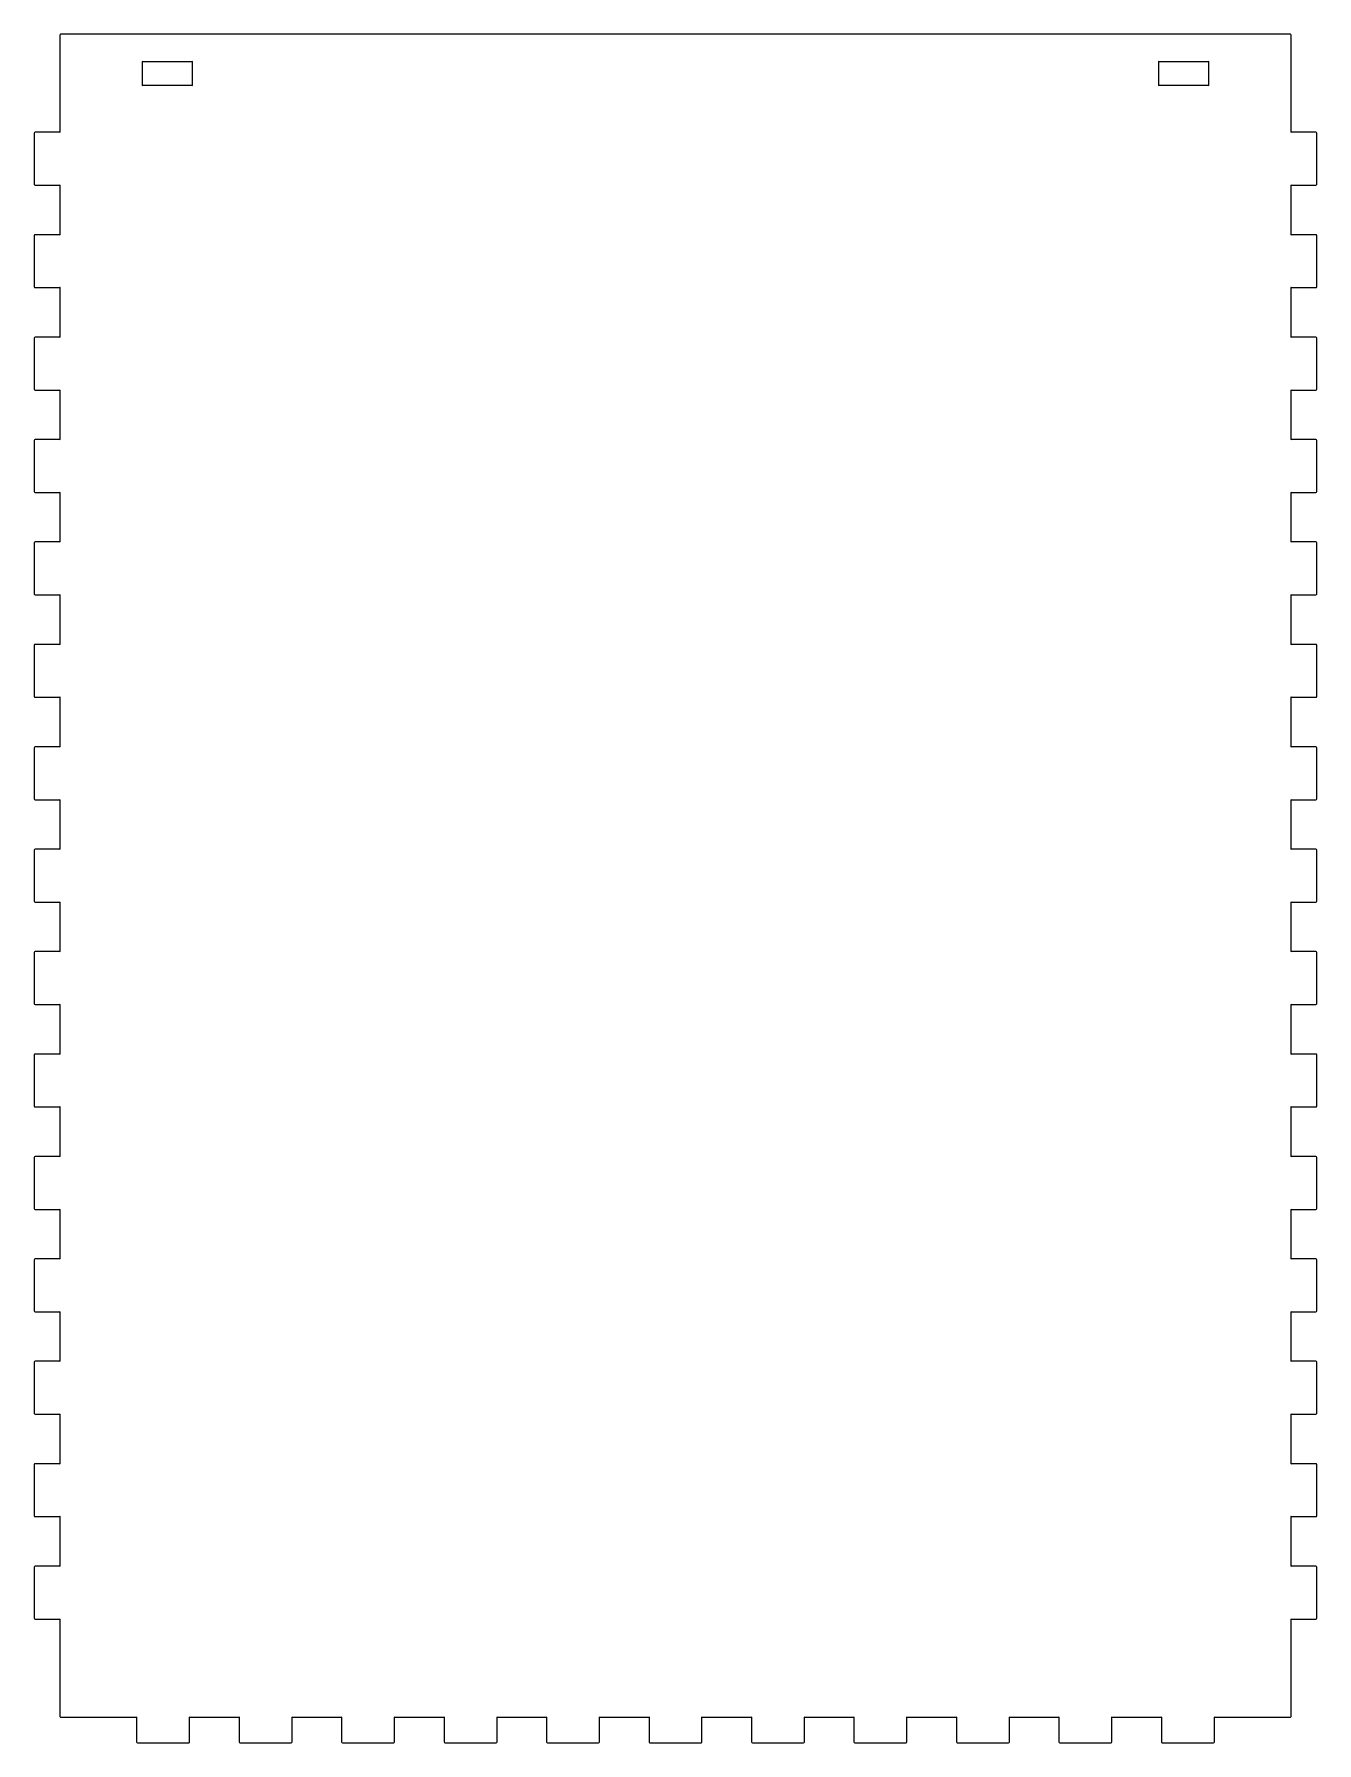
# Model space of a CAD drawing. Extents: x -122 to 332, y -236 to 521.
# Drawn here: x 181.6 to 331.8, y -10.4 to 189.8 of the extents above; entities that cross this region are included whole.
import ezdxf

# ---------------------------------------------------------------- set-up
doc = ezdxf.new("R2010")
doc.units = 0
doc.layers.add('Layer_1', color=7, linetype='CONTINUOUS')

msp = doc.modelspace()

# ---------------------------------------------------------------- linework, layer by layer
at = {"layer": 'Layer_1', "color": 7}
for p, q in [((184.58333, 189.73333), (184.58333, 178.33333)), ((328.68333, 189.83333), (184.68333, 189.83333)), ((328.78333, 178.33333), (328.78333, 189.73333)), ((194.28333, 183.83333), (194.28333, 186.63333)), ((194.28333, 186.63333), (200.08333, 186.63333)), ((200.08333, 186.63333), (200.08333, 183.83333)), ((313.28333, 183.83333), (313.28333, 186.63333)), ((313.28333, 186.63333), (316.18333, 186.63333)), ((316.18333, 186.63333), (319.08333, 186.63333)), ((319.08333, 186.63333), (319.08333, 183.83333)), ((197.18333, 183.83333), (194.28333, 183.83333)), ((200.08333, 183.83333), (197.18333, 183.83333)), ((319.08333, 183.83333), (313.28333, 183.83333)), ((181.58333, 178.23333), (181.58333, 172.23333)), ((184.58333, 178.33333), (181.68333, 178.33333)), ((331.68333, 178.33333), (328.78333, 178.33333)), ((331.78333, 172.23333), (331.78333, 178.23333)), ((181.68333, 172.13333), (184.58333, 172.13333)), ((184.58333, 172.13333), (184.58333, 166.33333)), ((328.78333, 166.33333), (328.78333, 172.13333)), ((328.78333, 172.13333), (331.68333, 172.13333)), ((181.58333, 166.23333), (181.58333, 160.23333)), ((184.58333, 166.33333), (181.68333, 166.33333)), ((331.68333, 166.33333), (328.78333, 166.33333)), ((331.78333, 160.23333), (331.78333, 166.23333)), ((181.68333, 160.13333), (184.58333, 160.13333)), ((184.58333, 160.13333), (184.58333, 154.33333)), ((328.78333, 154.33333), (328.78333, 160.13333)), ((328.78333, 160.13333), (331.68333, 160.13333)), ((181.58333, 154.23333), (181.58333, 148.23333)), ((184.58333, 154.33333), (181.68333, 154.33333)), ((331.68333, 154.33333), (328.78333, 154.33333)), ((331.78333, 148.23333), (331.78333, 154.23333)), ((181.68333, 148.13333), (184.58333, 148.13333)), ((184.58333, 148.13333), (184.58333, 142.33333)), ((328.78333, 142.33333), (328.78333, 148.13333)), ((328.78333, 148.13333), (331.68333, 148.13333)), ((181.58333, 142.23333), (181.58333, 136.23333)), ((184.58333, 142.33333), (181.68333, 142.33333)), ((331.68333, 142.33333), (328.78333, 142.33333)), ((331.78333, 136.23333), (331.78333, 142.23333)), ((181.68333, 136.13333), (184.58333, 136.13333)), ((184.58333, 136.13333), (184.58333, 130.33333)), ((328.78333, 130.33333), (328.78333, 136.13333)), ((328.78333, 136.13333), (331.68333, 136.13333)), ((181.58333, 130.23333), (181.58333, 124.23333)), ((184.58333, 130.33333), (181.68333, 130.33333)), ((331.68333, 130.33333), (328.78333, 130.33333)), ((331.78333, 124.23333), (331.78333, 130.23333)), ((181.68333, 124.13333), (184.58333, 124.13333)), ((184.58333, 124.13333), (184.58333, 118.33333)), ((328.78333, 118.33333), (328.78333, 124.13333)), ((328.78333, 124.13333), (331.68333, 124.13333)), ((181.58333, 118.23333), (181.58333, 112.23333)), ((184.58333, 118.33333), (181.68333, 118.33333)), ((331.68333, 118.33333), (328.78333, 118.33333)), ((331.78333, 112.23333), (331.78333, 118.23333)), ((181.68333, 112.13333), (184.58333, 112.13333)), ((184.58333, 112.13333), (184.58333, 106.33333)), ((328.78333, 106.33333), (328.78333, 112.13333)), ((328.78333, 112.13333), (331.68333, 112.13333)), ((181.58333, 106.23333), (181.58333, 100.23333)), ((184.58333, 106.33333), (181.68333, 106.33333)), ((331.68333, 106.33333), (328.78333, 106.33333)), ((331.78333, 100.23333), (331.78333, 106.23333)), ((181.68333, 100.13333), (184.58333, 100.13333)), ((184.58333, 100.13333), (184.58333, 94.33333)), ((328.78333, 94.33333), (328.78333, 100.13333)), ((328.78333, 100.13333), (331.68333, 100.13333)), ((181.58333, 94.23333), (181.58333, 88.23333)), ((184.58333, 94.33333), (181.68333, 94.33333)), ((331.68333, 94.33333), (328.78333, 94.33333)), ((331.78333, 88.23333), (331.78333, 94.23333)), ((181.68333, 88.13333), (184.58333, 88.13333)), ((184.58333, 88.13333), (184.58333, 82.33333)), ((328.78333, 82.33333), (328.78333, 88.13333)), ((328.78333, 88.13333), (331.68333, 88.13333)), ((181.58333, 82.23333), (181.58333, 76.23333)), ((184.58333, 82.33333), (181.68333, 82.33333)), ((331.68333, 82.33333), (328.78333, 82.33333)), ((331.78333, 76.23333), (331.78333, 82.23333)), ((181.68333, 76.13333), (184.58333, 76.13333)), ((184.58333, 76.13333), (184.58333, 70.33333)), ((328.78333, 70.33333), (328.78333, 76.13333)), ((328.78333, 76.13333), (331.68333, 76.13333)), ((181.58333, 70.23333), (181.58333, 64.23333)), ((184.58333, 70.33333), (181.68333, 70.33333)), ((331.68333, 70.33333), (328.78333, 70.33333)), ((331.78333, 64.23333), (331.78333, 70.23333)), ((181.68333, 64.13333), (184.58333, 64.13333)), ((184.58333, 64.13333), (184.58333, 58.33333)), ((328.78333, 58.33333), (328.78333, 64.13333)), ((328.78333, 64.13333), (331.68333, 64.13333)), ((181.58333, 58.23333), (181.58333, 52.23333)), ((184.58333, 58.33333), (181.68333, 58.33333)), ((331.68333, 58.33333), (328.78333, 58.33333)), ((331.78333, 52.23333), (331.78333, 58.23333)), ((181.68333, 52.13333), (184.58333, 52.13333)), ((184.58333, 52.13333), (184.58333, 46.33333)), ((328.78333, 46.33333), (328.78333, 52.13333)), ((328.78333, 52.13333), (331.68333, 52.13333)), ((181.58333, 46.23333), (181.58333, 40.23333)), ((184.58333, 46.33333), (181.68333, 46.33333)), ((331.68333, 46.33333), (328.78333, 46.33333)), ((331.78333, 40.23333), (331.78333, 46.23333)), ((181.68333, 40.13333), (184.58333, 40.13333)), ((184.58333, 40.13333), (184.58333, 34.33333)), ((328.78333, 34.33333), (328.78333, 40.13333)), ((328.78333, 40.13333), (331.68333, 40.13333)), ((181.58333, 34.23333), (181.58333, 28.23333)), ((184.58333, 34.33333), (181.68333, 34.33333)), ((331.68333, 34.33333), (328.78333, 34.33333)), ((331.78333, 28.23333), (331.78333, 34.23333)), ((181.68333, 28.13333), (184.58333, 28.13333)), ((184.58333, 28.13333), (184.58333, 22.33333)), ((328.78333, 22.33333), (328.78333, 28.13333)), ((328.78333, 28.13333), (331.68333, 28.13333)), ((181.58333, 22.23333), (181.58333, 16.23333)), ((184.58333, 22.33333), (181.68333, 22.33333)), ((331.68333, 22.33333), (328.78333, 22.33333)), ((331.78333, 16.23333), (331.78333, 22.23333)), ((181.68333, 16.13333), (184.58333, 16.13333)), ((184.58333, 16.13333), (184.58333, 10.33333)), ((328.78333, 10.33333), (328.78333, 16.13333)), ((328.78333, 16.13333), (331.68333, 16.13333)), ((181.58333, 10.23333), (181.58333, 4.23333)), ((184.58333, 10.33333), (181.68333, 10.33333)), ((331.68333, 10.33333), (328.78333, 10.33333)), ((331.78333, 4.23333), (331.78333, 10.23333)), ((181.68333, 4.13333), (184.58333, 4.13333)), ((184.58333, 4.13333), (184.58333, -7.26667)), ((328.78333, -7.26667), (328.78333, 4.13333)), ((328.78333, 4.13333), (331.68333, 4.13333)), ((184.68333, -7.36667), (193.58333, -7.36667)), ((193.58333, -7.36667), (193.58333, -10.26667)), ((199.78333, -10.26667), (199.78333, -7.36667)), ((199.78333, -7.36667), (205.58333, -7.36667)), ((205.58333, -7.36667), (205.58333, -10.26667)), ((211.78333, -10.26667), (211.78333, -7.36667)), ((211.78333, -7.36667), (217.58333, -7.36667)), ((217.58333, -7.36667), (217.58333, -10.26667)), ((223.78333, -10.26667), (223.78333, -7.36667)), ((223.78333, -7.36667), (229.58333, -7.36667)), ((229.58333, -7.36667), (229.58333, -10.26667)), ((235.78333, -10.26667), (235.78333, -7.36667)), ((235.78333, -7.36667), (241.58333, -7.36667)), ((241.58333, -7.36667), (241.58333, -10.26667)), ((247.78333, -10.26667), (247.78333, -7.36667)), ((247.78333, -7.36667), (253.58333, -7.36667)), ((253.58333, -7.36667), (253.58333, -10.26667)), ((259.78333, -10.26667), (259.78333, -7.36667)), ((259.78333, -7.36667), (265.58333, -7.36667)), ((265.58333, -7.36667), (265.58333, -10.26667)), ((271.78333, -10.26667), (271.78333, -7.36667)), ((271.78333, -7.36667), (277.58333, -7.36667)), ((277.58333, -7.36667), (277.58333, -10.26667)), ((283.78333, -10.26667), (283.78333, -7.36667)), ((283.78333, -7.36667), (289.58333, -7.36667)), ((289.58333, -7.36667), (289.58333, -10.26667)), ((295.78333, -10.26667), (295.78333, -7.36667)), ((295.78333, -7.36667), (301.58333, -7.36667)), ((301.58333, -7.36667), (301.58333, -10.26667)), ((307.78333, -10.26667), (307.78333, -7.36667)), ((307.78333, -7.36667), (313.58333, -7.36667)), ((313.58333, -7.36667), (313.58333, -10.26667)), ((319.78333, -10.26667), (319.78333, -7.36667)), ((319.78333, -7.36667), (328.68333, -7.36667)), ((193.68333, -10.36667), (199.68333, -10.36667)), ((205.68333, -10.36667), (211.68333, -10.36667)), ((217.68333, -10.36667), (223.68333, -10.36667)), ((229.68333, -10.36667), (235.68333, -10.36667)), ((241.68333, -10.36667), (247.68333, -10.36667)), ((253.68333, -10.36667), (259.68333, -10.36667)), ((265.68333, -10.36667), (271.68333, -10.36667)), ((277.68333, -10.36667), (283.68333, -10.36667)), ((289.68333, -10.36667), (295.68333, -10.36667)), ((301.68333, -10.36667), (307.68333, -10.36667)), ((313.68333, -10.36667), (319.68333, -10.36667))]:
    msp.add_line(p, q, dxfattribs=at)
for points in [[(184.68333, 189.83333), (184.62833, 189.83333), (184.58333, 189.78833), (184.58333, 189.73333)], [(328.78333, 189.73333), (328.78333, 189.78833), (328.73833, 189.83333), (328.68333, 189.83333)], [(194.28333, 186.63333), (194.28333, 186.73333), (194.18333, 186.63333), (194.28333, 186.63333)], [(200.08333, 186.63333), (200.18333, 186.63333), (200.08333, 186.73333), (200.08333, 186.63333)], [(313.28333, 186.63333), (313.28333, 186.73333), (313.18333, 186.63333), (313.28333, 186.63333)], [(319.08333, 186.63333), (319.18333, 186.63333), (319.08333, 186.73333), (319.08333, 186.63333)], [(194.28333, 183.83333), (194.18333, 183.83333), (194.28333, 183.73333), (194.28333, 183.83333)], [(200.08333, 183.83333), (200.08333, 183.73333), (200.18333, 183.83333), (200.08333, 183.83333)], [(313.28333, 183.83333), (313.18333, 183.83333), (313.28333, 183.73333), (313.28333, 183.83333)], [(319.08333, 183.83333), (319.08333, 183.73333), (319.18333, 183.83333), (319.08333, 183.83333)], [(181.68333, 178.33333), (181.62833, 178.33333), (181.58333, 178.28833), (181.58333, 178.23333)], [(184.58333, 178.33333), (184.58333, 178.23333), (184.68333, 178.33333), (184.58333, 178.33333)], [(328.78333, 178.33333), (328.68333, 178.33333), (328.78333, 178.23333), (328.78333, 178.33333)], [(331.78333, 178.23333), (331.78333, 178.28833), (331.73833, 178.33333), (331.68333, 178.33333)], [(181.58333, 172.23333), (181.58333, 172.17833), (181.62833, 172.13333), (181.68333, 172.13333)], [(184.58333, 172.13333), (184.68333, 172.13333), (184.58333, 172.23333), (184.58333, 172.13333)], [(328.78333, 172.13333), (328.78333, 172.23333), (328.68333, 172.13333), (328.78333, 172.13333)], [(331.68333, 172.13333), (331.73833, 172.13333), (331.78333, 172.17833), (331.78333, 172.23333)], [(181.68333, 166.33333), (181.62833, 166.33333), (181.58333, 166.28833), (181.58333, 166.23333)], [(184.58333, 166.33333), (184.58333, 166.23333), (184.68333, 166.33333), (184.58333, 166.33333)], [(328.78333, 166.33333), (328.68333, 166.33333), (328.78333, 166.23333), (328.78333, 166.33333)], [(331.78333, 166.23333), (331.78333, 166.28833), (331.73833, 166.33333), (331.68333, 166.33333)], [(181.58333, 160.23333), (181.58333, 160.17833), (181.62833, 160.13333), (181.68333, 160.13333)], [(184.58333, 160.13333), (184.68333, 160.13333), (184.58333, 160.23333), (184.58333, 160.13333)], [(328.78333, 160.13333), (328.78333, 160.23333), (328.68333, 160.13333), (328.78333, 160.13333)], [(331.68333, 160.13333), (331.73833, 160.13333), (331.78333, 160.17833), (331.78333, 160.23333)], [(181.68333, 154.33333), (181.62833, 154.33333), (181.58333, 154.28833), (181.58333, 154.23333)], [(184.58333, 154.33333), (184.58333, 154.23333), (184.68333, 154.33333), (184.58333, 154.33333)], [(328.78333, 154.33333), (328.68333, 154.33333), (328.78333, 154.23333), (328.78333, 154.33333)], [(331.78333, 154.23333), (331.78333, 154.28833), (331.73833, 154.33333), (331.68333, 154.33333)], [(181.58333, 148.23333), (181.58333, 148.17833), (181.62833, 148.13333), (181.68333, 148.13333)], [(184.58333, 148.13333), (184.68333, 148.13333), (184.58333, 148.23333), (184.58333, 148.13333)], [(328.78333, 148.13333), (328.78333, 148.23333), (328.68333, 148.13333), (328.78333, 148.13333)], [(331.68333, 148.13333), (331.73833, 148.13333), (331.78333, 148.17833), (331.78333, 148.23333)], [(181.68333, 142.33333), (181.62833, 142.33333), (181.58333, 142.28833), (181.58333, 142.23333)], [(184.58333, 142.33333), (184.58333, 142.23333), (184.68333, 142.33333), (184.58333, 142.33333)], [(328.78333, 142.33333), (328.68333, 142.33333), (328.78333, 142.23333), (328.78333, 142.33333)], [(331.78333, 142.23333), (331.78333, 142.28833), (331.73833, 142.33333), (331.68333, 142.33333)], [(181.58333, 136.23333), (181.58333, 136.17833), (181.62833, 136.13333), (181.68333, 136.13333)], [(184.58333, 136.13333), (184.68333, 136.13333), (184.58333, 136.23333), (184.58333, 136.13333)], [(328.78333, 136.13333), (328.78333, 136.23333), (328.68333, 136.13333), (328.78333, 136.13333)], [(331.68333, 136.13333), (331.73833, 136.13333), (331.78333, 136.17833), (331.78333, 136.23333)], [(181.68333, 130.33333), (181.62833, 130.33333), (181.58333, 130.28833), (181.58333, 130.23333)], [(184.58333, 130.33333), (184.58333, 130.23333), (184.68333, 130.33333), (184.58333, 130.33333)], [(328.78333, 130.33333), (328.68333, 130.33333), (328.78333, 130.23333), (328.78333, 130.33333)], [(331.78333, 130.23333), (331.78333, 130.28833), (331.73833, 130.33333), (331.68333, 130.33333)], [(181.58333, 124.23333), (181.58333, 124.17833), (181.62833, 124.13333), (181.68333, 124.13333)], [(184.58333, 124.13333), (184.68333, 124.13333), (184.58333, 124.23333), (184.58333, 124.13333)], [(328.78333, 124.13333), (328.78333, 124.23333), (328.68333, 124.13333), (328.78333, 124.13333)], [(331.68333, 124.13333), (331.73833, 124.13333), (331.78333, 124.17833), (331.78333, 124.23333)], [(181.68333, 118.33333), (181.62833, 118.33333), (181.58333, 118.28833), (181.58333, 118.23333)], [(184.58333, 118.33333), (184.58333, 118.23333), (184.68333, 118.33333), (184.58333, 118.33333)], [(328.78333, 118.33333), (328.68333, 118.33333), (328.78333, 118.23333), (328.78333, 118.33333)], [(331.78333, 118.23333), (331.78333, 118.28833), (331.73833, 118.33333), (331.68333, 118.33333)], [(181.58333, 112.23333), (181.58333, 112.17833), (181.62833, 112.13333), (181.68333, 112.13333)], [(184.58333, 112.13333), (184.68333, 112.13333), (184.58333, 112.23333), (184.58333, 112.13333)], [(328.78333, 112.13333), (328.78333, 112.23333), (328.68333, 112.13333), (328.78333, 112.13333)], [(331.68333, 112.13333), (331.73833, 112.13333), (331.78333, 112.17833), (331.78333, 112.23333)], [(181.68333, 106.33333), (181.62833, 106.33333), (181.58333, 106.28833), (181.58333, 106.23333)], [(184.58333, 106.33333), (184.58333, 106.23333), (184.68333, 106.33333), (184.58333, 106.33333)], [(328.78333, 106.33333), (328.68333, 106.33333), (328.78333, 106.23333), (328.78333, 106.33333)], [(331.78333, 106.23333), (331.78333, 106.28833), (331.73833, 106.33333), (331.68333, 106.33333)], [(181.58333, 100.23333), (181.58333, 100.17833), (181.62833, 100.13333), (181.68333, 100.13333)], [(184.58333, 100.13333), (184.68333, 100.13333), (184.58333, 100.23333), (184.58333, 100.13333)], [(328.78333, 100.13333), (328.78333, 100.23333), (328.68333, 100.13333), (328.78333, 100.13333)], [(331.68333, 100.13333), (331.73833, 100.13333), (331.78333, 100.17833), (331.78333, 100.23333)], [(181.68333, 94.33333), (181.62833, 94.33333), (181.58333, 94.28833), (181.58333, 94.23333)], [(184.58333, 94.33333), (184.58333, 94.23333), (184.68333, 94.33333), (184.58333, 94.33333)], [(328.78333, 94.33333), (328.68333, 94.33333), (328.78333, 94.23333), (328.78333, 94.33333)], [(331.78333, 94.23333), (331.78333, 94.28833), (331.73833, 94.33333), (331.68333, 94.33333)], [(181.58333, 88.23333), (181.58333, 88.17833), (181.62833, 88.13333), (181.68333, 88.13333)], [(184.58333, 88.13333), (184.68333, 88.13333), (184.58333, 88.23333), (184.58333, 88.13333)], [(328.78333, 88.13333), (328.78333, 88.23333), (328.68333, 88.13333), (328.78333, 88.13333)], [(331.68333, 88.13333), (331.73833, 88.13333), (331.78333, 88.17833), (331.78333, 88.23333)], [(181.68333, 82.33333), (181.62833, 82.33333), (181.58333, 82.28833), (181.58333, 82.23333)], [(184.58333, 82.33333), (184.58333, 82.23333), (184.68333, 82.33333), (184.58333, 82.33333)], [(328.78333, 82.33333), (328.68333, 82.33333), (328.78333, 82.23333), (328.78333, 82.33333)], [(331.78333, 82.23333), (331.78333, 82.28833), (331.73833, 82.33333), (331.68333, 82.33333)], [(181.58333, 76.23333), (181.58333, 76.17833), (181.62833, 76.13333), (181.68333, 76.13333)], [(184.58333, 76.13333), (184.68333, 76.13333), (184.58333, 76.23333), (184.58333, 76.13333)], [(328.78333, 76.13333), (328.78333, 76.23333), (328.68333, 76.13333), (328.78333, 76.13333)], [(331.68333, 76.13333), (331.73833, 76.13333), (331.78333, 76.17833), (331.78333, 76.23333)], [(181.68333, 70.33333), (181.62833, 70.33333), (181.58333, 70.28833), (181.58333, 70.23333)], [(184.58333, 70.33333), (184.58333, 70.23333), (184.68333, 70.33333), (184.58333, 70.33333)], [(328.78333, 70.33333), (328.68333, 70.33333), (328.78333, 70.23333), (328.78333, 70.33333)], [(331.78333, 70.23333), (331.78333, 70.28833), (331.73833, 70.33333), (331.68333, 70.33333)], [(181.58333, 64.23333), (181.58333, 64.17833), (181.62833, 64.13333), (181.68333, 64.13333)], [(184.58333, 64.13333), (184.68333, 64.13333), (184.58333, 64.23333), (184.58333, 64.13333)], [(328.78333, 64.13333), (328.78333, 64.23333), (328.68333, 64.13333), (328.78333, 64.13333)], [(331.68333, 64.13333), (331.73833, 64.13333), (331.78333, 64.17833), (331.78333, 64.23333)], [(181.68333, 58.33333), (181.62833, 58.33333), (181.58333, 58.28833), (181.58333, 58.23333)], [(184.58333, 58.33333), (184.58333, 58.23333), (184.68333, 58.33333), (184.58333, 58.33333)], [(328.78333, 58.33333), (328.68333, 58.33333), (328.78333, 58.23333), (328.78333, 58.33333)], [(331.78333, 58.23333), (331.78333, 58.28833), (331.73833, 58.33333), (331.68333, 58.33333)], [(181.58333, 52.23333), (181.58333, 52.17833), (181.62833, 52.13333), (181.68333, 52.13333)], [(184.58333, 52.13333), (184.68333, 52.13333), (184.58333, 52.23333), (184.58333, 52.13333)], [(328.78333, 52.13333), (328.78333, 52.23333), (328.68333, 52.13333), (328.78333, 52.13333)], [(331.68333, 52.13333), (331.73833, 52.13333), (331.78333, 52.17833), (331.78333, 52.23333)], [(181.68333, 46.33333), (181.62833, 46.33333), (181.58333, 46.28833), (181.58333, 46.23333)], [(184.58333, 46.33333), (184.58333, 46.23333), (184.68333, 46.33333), (184.58333, 46.33333)], [(328.78333, 46.33333), (328.68333, 46.33333), (328.78333, 46.23333), (328.78333, 46.33333)], [(331.78333, 46.23333), (331.78333, 46.28833), (331.73833, 46.33333), (331.68333, 46.33333)], [(181.58333, 40.23333), (181.58333, 40.17833), (181.62833, 40.13333), (181.68333, 40.13333)], [(184.58333, 40.13333), (184.68333, 40.13333), (184.58333, 40.23333), (184.58333, 40.13333)], [(328.78333, 40.13333), (328.78333, 40.23333), (328.68333, 40.13333), (328.78333, 40.13333)], [(331.68333, 40.13333), (331.73833, 40.13333), (331.78333, 40.17833), (331.78333, 40.23333)], [(181.68333, 34.33333), (181.62833, 34.33333), (181.58333, 34.28833), (181.58333, 34.23333)], [(184.58333, 34.33333), (184.58333, 34.23333), (184.68333, 34.33333), (184.58333, 34.33333)], [(328.78333, 34.33333), (328.68333, 34.33333), (328.78333, 34.23333), (328.78333, 34.33333)], [(331.78333, 34.23333), (331.78333, 34.28833), (331.73833, 34.33333), (331.68333, 34.33333)], [(181.58333, 28.23333), (181.58333, 28.17833), (181.62833, 28.13333), (181.68333, 28.13333)], [(184.58333, 28.13333), (184.68333, 28.13333), (184.58333, 28.23333), (184.58333, 28.13333)], [(328.78333, 28.13333), (328.78333, 28.23333), (328.68333, 28.13333), (328.78333, 28.13333)], [(331.68333, 28.13333), (331.73833, 28.13333), (331.78333, 28.17833), (331.78333, 28.23333)], [(181.68333, 22.33333), (181.62833, 22.33333), (181.58333, 22.28833), (181.58333, 22.23333)], [(184.58333, 22.33333), (184.58333, 22.23333), (184.68333, 22.33333), (184.58333, 22.33333)], [(328.78333, 22.33333), (328.68333, 22.33333), (328.78333, 22.23333), (328.78333, 22.33333)], [(331.78333, 22.23333), (331.78333, 22.28833), (331.73833, 22.33333), (331.68333, 22.33333)], [(181.58333, 16.23333), (181.58333, 16.17833), (181.62833, 16.13333), (181.68333, 16.13333)], [(184.58333, 16.13333), (184.68333, 16.13333), (184.58333, 16.23333), (184.58333, 16.13333)], [(328.78333, 16.13333), (328.78333, 16.23333), (328.68333, 16.13333), (328.78333, 16.13333)], [(331.68333, 16.13333), (331.73833, 16.13333), (331.78333, 16.17833), (331.78333, 16.23333)], [(181.68333, 10.33333), (181.62833, 10.33333), (181.58333, 10.28833), (181.58333, 10.23333)], [(184.58333, 10.33333), (184.58333, 10.23333), (184.68333, 10.33333), (184.58333, 10.33333)], [(328.78333, 10.33333), (328.68333, 10.33333), (328.78333, 10.23333), (328.78333, 10.33333)], [(331.78333, 10.23333), (331.78333, 10.28833), (331.73833, 10.33333), (331.68333, 10.33333)], [(181.58333, 4.23333), (181.58333, 4.17833), (181.62833, 4.13333), (181.68333, 4.13333)], [(184.58333, 4.13333), (184.68333, 4.13333), (184.58333, 4.23333), (184.58333, 4.13333)], [(328.78333, 4.13333), (328.78333, 4.23333), (328.68333, 4.13333), (328.78333, 4.13333)], [(331.68333, 4.13333), (331.73833, 4.13333), (331.78333, 4.17833), (331.78333, 4.23333)], [(184.58333, -7.26667), (184.58333, -7.32167), (184.62833, -7.36667), (184.68333, -7.36667)], [(193.58333, -7.36667), (193.68333, -7.36667), (193.58333, -7.26667), (193.58333, -7.36667)], [(199.78333, -7.36667), (199.78333, -7.26667), (199.68333, -7.36667), (199.78333, -7.36667)], [(205.58333, -7.36667), (205.68333, -7.36667), (205.58333, -7.26667), (205.58333, -7.36667)], [(211.78333, -7.36667), (211.78333, -7.26667), (211.68333, -7.36667), (211.78333, -7.36667)], [(217.58333, -7.36667), (217.68333, -7.36667), (217.58333, -7.26667), (217.58333, -7.36667)], [(223.78333, -7.36667), (223.78333, -7.26667), (223.68333, -7.36667), (223.78333, -7.36667)], [(229.58333, -7.36667), (229.68333, -7.36667), (229.58333, -7.26667), (229.58333, -7.36667)], [(235.78333, -7.36667), (235.78333, -7.26667), (235.68333, -7.36667), (235.78333, -7.36667)], [(241.58333, -7.36667), (241.68333, -7.36667), (241.58333, -7.26667), (241.58333, -7.36667)], [(247.78333, -7.36667), (247.78333, -7.26667), (247.68333, -7.36667), (247.78333, -7.36667)], [(253.58333, -7.36667), (253.68333, -7.36667), (253.58333, -7.26667), (253.58333, -7.36667)], [(259.78333, -7.36667), (259.78333, -7.26667), (259.68333, -7.36667), (259.78333, -7.36667)], [(265.58333, -7.36667), (265.68333, -7.36667), (265.58333, -7.26667), (265.58333, -7.36667)], [(271.78333, -7.36667), (271.78333, -7.26667), (271.68333, -7.36667), (271.78333, -7.36667)], [(277.58333, -7.36667), (277.68333, -7.36667), (277.58333, -7.26667), (277.58333, -7.36667)], [(283.78333, -7.36667), (283.78333, -7.26667), (283.68333, -7.36667), (283.78333, -7.36667)], [(289.58333, -7.36667), (289.68333, -7.36667), (289.58333, -7.26667), (289.58333, -7.36667)], [(295.78333, -7.36667), (295.78333, -7.26667), (295.68333, -7.36667), (295.78333, -7.36667)], [(301.58333, -7.36667), (301.68333, -7.36667), (301.58333, -7.26667), (301.58333, -7.36667)], [(307.78333, -7.36667), (307.78333, -7.26667), (307.68333, -7.36667), (307.78333, -7.36667)], [(313.58333, -7.36667), (313.68333, -7.36667), (313.58333, -7.26667), (313.58333, -7.36667)], [(319.78333, -7.36667), (319.78333, -7.26667), (319.68333, -7.36667), (319.78333, -7.36667)], [(328.68333, -7.36667), (328.73833, -7.36667), (328.78333, -7.32167), (328.78333, -7.26667)], [(193.58333, -10.26667), (193.58333, -10.32167), (193.62833, -10.36667), (193.68333, -10.36667)], [(199.68333, -10.36667), (199.73833, -10.36667), (199.78333, -10.32167), (199.78333, -10.26667)], [(205.58333, -10.26667), (205.58333, -10.32167), (205.62833, -10.36667), (205.68333, -10.36667)], [(211.68333, -10.36667), (211.73833, -10.36667), (211.78333, -10.32167), (211.78333, -10.26667)], [(217.58333, -10.26667), (217.58333, -10.32167), (217.62833, -10.36667), (217.68333, -10.36667)], [(223.68333, -10.36667), (223.73833, -10.36667), (223.78333, -10.32167), (223.78333, -10.26667)], [(229.58333, -10.26667), (229.58333, -10.32167), (229.62833, -10.36667), (229.68333, -10.36667)], [(235.68333, -10.36667), (235.73833, -10.36667), (235.78333, -10.32167), (235.78333, -10.26667)], [(241.58333, -10.26667), (241.58333, -10.32167), (241.62833, -10.36667), (241.68333, -10.36667)], [(247.68333, -10.36667), (247.73833, -10.36667), (247.78333, -10.32167), (247.78333, -10.26667)], [(253.58333, -10.26667), (253.58333, -10.32167), (253.62833, -10.36667), (253.68333, -10.36667)], [(259.68333, -10.36667), (259.73833, -10.36667), (259.78333, -10.32167), (259.78333, -10.26667)], [(265.58333, -10.26667), (265.58333, -10.32167), (265.62833, -10.36667), (265.68333, -10.36667)], [(271.68333, -10.36667), (271.73833, -10.36667), (271.78333, -10.32167), (271.78333, -10.26667)], [(277.58333, -10.26667), (277.58333, -10.32167), (277.62833, -10.36667), (277.68333, -10.36667)], [(283.68333, -10.36667), (283.73833, -10.36667), (283.78333, -10.32167), (283.78333, -10.26667)], [(289.58333, -10.26667), (289.58333, -10.32167), (289.62833, -10.36667), (289.68333, -10.36667)], [(295.68333, -10.36667), (295.73833, -10.36667), (295.78333, -10.32167), (295.78333, -10.26667)], [(301.58333, -10.26667), (301.58333, -10.32167), (301.62833, -10.36667), (301.68333, -10.36667)], [(307.68333, -10.36667), (307.73833, -10.36667), (307.78333, -10.32167), (307.78333, -10.26667)], [(313.58333, -10.26667), (313.58333, -10.32167), (313.62833, -10.36667), (313.68333, -10.36667)], [(319.68333, -10.36667), (319.73833, -10.36667), (319.78333, -10.32167), (319.78333, -10.26667)]]:
    msp.add_open_spline(points, degree=3, dxfattribs=at)

doc.saveas('drawing.dxf')
